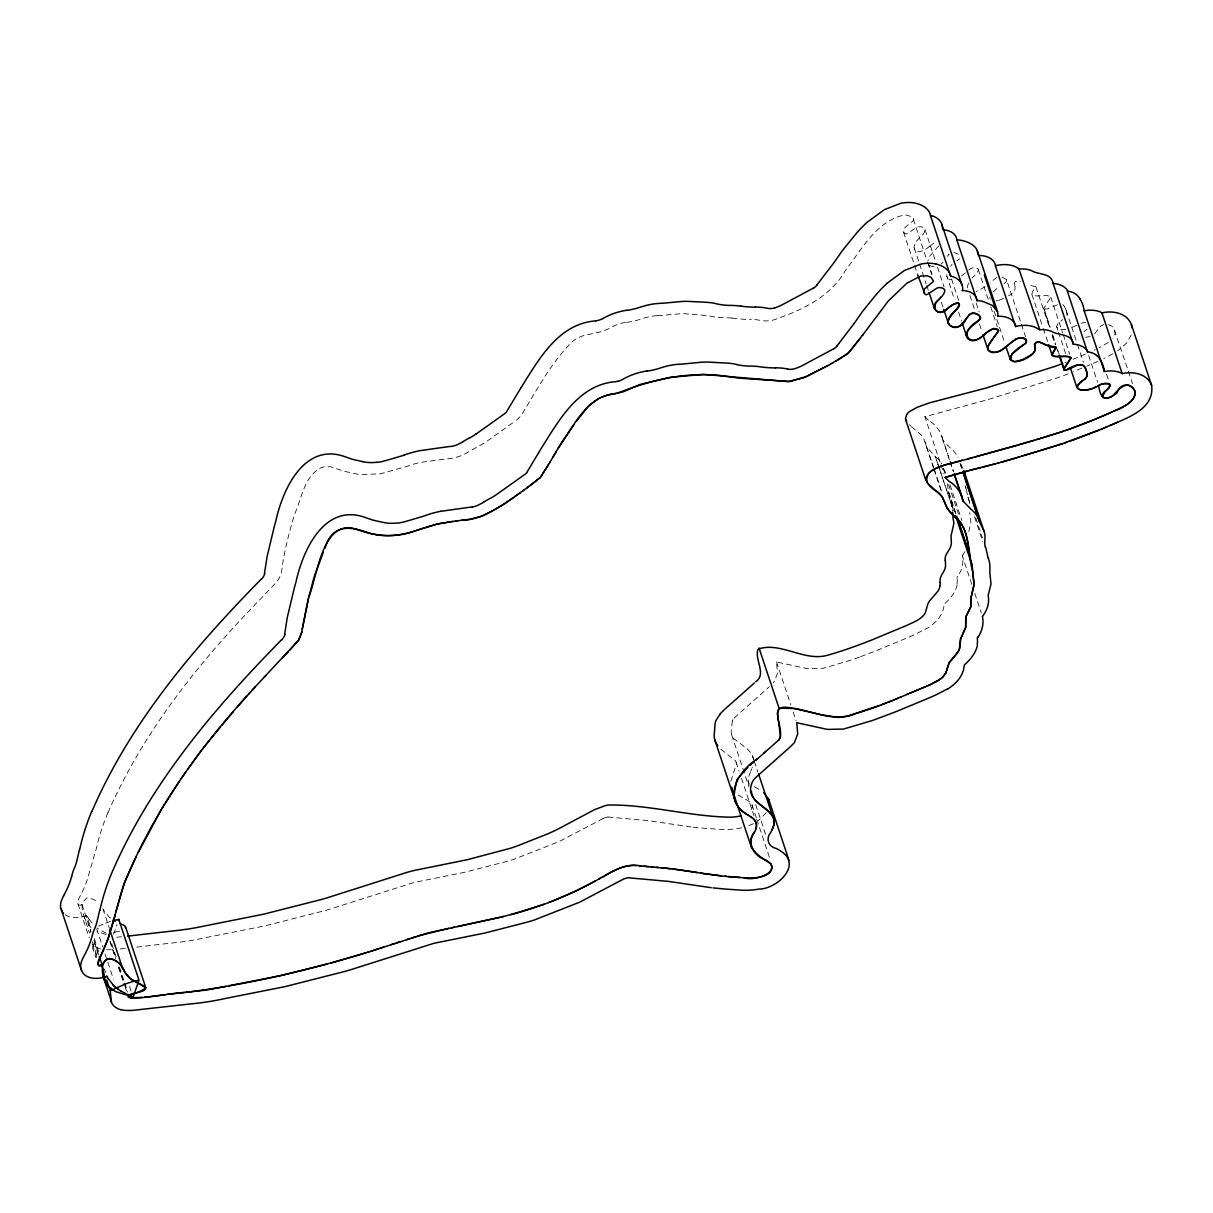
<?xml version="1.0" encoding="UTF-8"?>
<svg xmlns="http://www.w3.org/2000/svg" width="1213" height="1213" viewBox="0 0 1213 1213"><rect width="100%" height="100%" fill="white"/><g stroke="black" fill="none" stroke-linecap="round" stroke-linejoin="round"><path stroke-width="0.75" stroke-dasharray="5 3.75" d="M989.869 297.412L990.202 299.186M947.459 483.729L948.232 490.81L956.208 514.812M946.549 274.714L954.404 299.611M1049.685 326.949L1043.756 308.345L1050.761 297.2C1045.53 292.924 1037.403 298.262 1031.945 294.547L1032.233 292.181L1035.887 286.723L1028.29 285.01M82.029 904.928L82.211 908.537A85.031 56.132 -18.4 0 0 83.015 913.237L89.428 932.949M730.787 781.172L736.397 764.251A15.663 10.326 -18.4 0 0 735.578 760.885L720.704 749.088M956.951 583.969L957.178 582.498A32.69 21.576 -18.4 0 0 957.102 578.358L957.102 578.298M732.318 721.083L731.242 730.56A24.23 15.981 -18.4 0 0 733.592 738.49L747.208 748.8L751.438 753.591A34.358 22.668 -18.4 0 1 753.379 759.565M1131.259 334.97L1126.392 343.249L1117.749 350.769M968.823 531.582L970.885 521.999L969.869 514.085A10.841 7.157 -18.4 0 1 969.733 512.629M113.628 934.268L116.948 924.715M107.942 812.665C143.604 730.969 200.115 660.797 261.963 597.478L274.563 584.226A32.463 21.425 -18.4 0 0 281.659 571.096C283.963 551.854 289.088 533.023 294.486 514.448C301.81 498.664 303.781 476.83 320.748 467.884A11.994 7.915 -18.4 0 1 324.205 466.838L330.724 466.778L343.021 470.932A36.132 23.851 -18.4 0 0 344.553 471.341L353.529 473.282A42.986 28.369 -18.4 0 0 359.73 474.51L380.306 473.874L408.69 465.837A47.125 31.113 -18.4 0 1 422.564 462.123L446.49 458.878A40.772 26.913 -18.4 0 1 447.688 458.757L452.1 458.271A35.874 23.684 -18.4 0 0 463.427 454.708L484.321 443.094L514.16 421.866M750.877 770.922L751.726 768.951M750.544 771.695L747.799 779.049L749.073 783.325M957.633 576.387L957.542 576.493A5.125 3.381 -18.4 0 0 956.951 578.207M766.358 812.619L758.155 820.867M948.505 254.882L948.187 255.321A21.137 13.95 -18.4 0 1 947.762 255.913L947.414 256.352M943.032 262.084L941.455 263.843M734.244 718.187L735.305 717.05A42.288 27.914 -18.4 0 1 736.17 716.201L769.33 686.71M993.068 291.969L998.39 287.163A27.111 17.892 -18.4 0 1 999.057 286.677M952.114 264.404L951.326 265.207A21.728 14.344 -18.4 0 0 950.583 266.011M938.68 245.996L929.765 256.201A14.404 9.507 -18.4 0 0 928.021 260.871M107.912 812.665A353.21 233.123 -18.4 0 0 96.327 848.554L88.352 875.938A152.899 100.906 -18.4 0 1 79.194 897.802L77.981 900.668A11.417 7.536 -18.4 0 0 77.935 903.837L78.754 904.974A2.229 1.471 -18.4 0 0 79.345 905.186L81.028 905.065A2.077 1.38 -18.4 0 0 81.726 904.746L82.969 903.412A10.75 7.096 -18.4 0 0 83.272 902.881A13.267 8.749 -18.4 0 0 83.667 901.972L83.833 901.502A18.119 11.963 -18.4 0 1 84.213 900.577L86.532 898.196A2.851 1.88 -18.4 0 1 87.685 897.847L93.204 899.212L98.89 902.32M1094.717 333.772L1100.449 326.236L1103.83 324.462M959.665 258.809L959.377 259.066A16.724 11.038 -18.4 0 1 957.679 260.234L956.875 260.734M929.704 246.3L933.267 243.479A4.897 3.23 -18.4 0 1 936.861 242.13M968.732 270.029L970.764 268.589A5.125 3.381 -18.4 0 1 974.357 267.679L976.086 267.906A6.929 4.579 -18.4 0 1 977.208 268.346L978.118 269.104A3.624 2.396 -18.4 0 1 978.391 269.832L977.36 272.425A32.038 21.137 -18.4 0 1 973.721 276.458M1086.272 329.83L1084.953 330.74A6.641 4.382 -18.4 0 0 1084.452 331.119A8.415 5.549 -18.4 0 0 1084.073 331.467M1108.348 342.415L1099.039 347.873M985.138 286.829L976.329 291.514M1112.821 353.862L1103.724 358.608M753.425 823.703L747.36 826.22M603.21 818.487L558.92 841.655L514.009 859.274A168.182 110.99 -18.4 0 1 507.883 861.154L464.685 872.268L414.785 882.321A40.726 26.868 -18.4 0 0 413.33 882.685L330.254 909.053A245.314 161.905 -18.4 0 1 323.355 911.008L264.722 925.913L205.194 937.725A194.08 128.093 -18.4 0 1 169.835 943.229L134.294 947.398M1057.357 304.842L1047.653 308.89L1043.741 309.088M1094.065 350.223L1095.309 349.647M1097.977 361.307L1086.787 366.114M1076.689 325.266L1070.473 328.01M90.823 929.598L90.293 932.63M98.602 926.11L105.667 923.108M1085.499 354.044L1073.02 359.23M1081.86 368.176L1073.641 371.587M922.638 250.803L919.348 251.682A4.64 3.063 -18.4 0 1 917.953 251.591L914.693 249.074A10.947 7.217 -18.4 0 1 914.102 246.436L915.83 241.887L920.106 237.02A59.664 39.377 -18.4 0 0 921.061 236.05C925.944 233.457 926.247 225.997 919.211 226.816A4.897 3.23 -18.4 0 0 916.694 227.392L906.596 233.927A4.306 2.835 -18.4 0 1 904.762 233.533C897.408 225.072 928.051 219.811 905.034 214.837C876.802 220.554 861.852 249.12 845.491 270.363C830.177 297.473 800.337 310.937 772.165 320.399A27.232 17.968 -18.4 0 1 764.22 320.869L759.08 320.187A30.461 20.105 -18.4 0 0 751.363 319.413M1090.153 336.319L1090.062 336.365A7.93 5.231 -18.4 0 1 1089.153 336.698L1085.514 337.29M1064.999 362.566L1066.151 362.096M1068.153 373.816L1062.618 375.954A167.303 110.413 -18.4 0 1 1057.114 377.956L988.534 399.411A178.144 117.57 -18.4 0 1 984.804 400.472L924.897 416.711L940.363 463.169M860.533 656.673L875.089 651.154A167.682 110.671 -18.4 0 0 878.637 649.728L908.704 637.234A113.658 75.024 -18.4 0 0 912.237 635.733L927.945 627.864A36.284 23.942 -18.4 0 0 943.835 606.455M859.304 657.143L854.361 658.962A112.278 74.099 -18.4 0 1 851.268 660.024L823.369 668.287L808.116 668.651A63.258 41.742 -18.4 0 1 806.039 668.408L776.547 661.949L777.488 673.185L774.425 681.403A18.316 12.085 -18.4 0 1 773.288 682.858M1080.995 323.34L1082.921 322.779A10.356 6.838 -18.4 0 1 1085.544 322.461M113.522 932.661L115.781 932.024M998.163 300.43L996.116 300.915M119.769 931.159L118.51 931.417A35.511 23.441 -18.4 0 0 115.781 932.024M741.568 827.782L738.641 828.343A54.979 36.284 -18.4 0 1 721.295 829.419L705.344 828.327A176.673 116.6 -18.4 0 1 701.705 827.994L692.82 827.13M608.016 817.031L648.273 820.64L691.046 826.948M125.182 948.384L118.571 949.082M121.588 936.754L117.464 937.149A69.111 45.609 -18.4 0 1 115.129 937.315M934.131 266.405L931.811 266.314A5.686 3.76 -18.4 0 1 930.538 265.89L929.855 265.45M106.35 949.703L109.17 949.734A68.428 45.169 -18.4 0 0 113.431 949.521M732.061 318.094L733.243 318.246A115.902 76.495 -18.4 0 0 751.332 319.519M1002.029 277.064L1006.547 279.581L1020.8 322.461M106.031 934.435L96.828 931.539M953.827 252.486L958.437 254.23M1108.166 324.659L1110.668 325.569A14.04 9.264 -18.4 0 1 1113.534 327.813L1127.817 369.48M106.122 933.176L100.239 929.992A66.048 43.592 -18.4 0 1 97.904 928.491L97.131 927.945M742.447 797.441L737.413 794.591M754.471 786.812L756.184 787.737A94.28 62.227 -18.4 0 1 761.082 790.709M110.535 918.15L110.019 917.756A26.246 17.316 -18.4 0 1 108.67 916.512L104.743 911.494M911.463 426.779L918.135 432.313A39.074 25.791 -18.4 0 1 923.624 438.378L933.525 466.929M91.157 927.824L86.775 922.532L84.076 916.861M947.869 278.277L946.671 276.382M910.811 426.112L909.568 424.762M924.897 416.711L928.658 420.38A33.858 22.35 -18.4 0 0 930.386 421.699M1062.846 304.448L1064.119 306.161M104.288 910.933L103.075 909.25M89.019 919.029L91.976 922.941A46.23 30.522 -18.4 0 0 93.704 924.988M88.822 918.772L88.109 917.862A32.145 21.212 -18.4 0 1 86.548 915.39L90.732 927.884M960.848 463.957L963.046 468.582M943.411 468.506L946.14 473.601M756.336 817.911L752.015 804.916L749.179 801.596A79.922 52.75 -18.4 0 0 742.432 797.472M948.475 491.583L956.147 514.448M949.021 493.009L952.645 511.082M1128.408 371.269L1132.563 383.778M1106.59 374.241L1108.97 381.398M1088.683 355.454L1097.598 382.247M1066.182 310.498L1076.871 342.673M1077.478 344.447L1083.421 362.323M1050.761 297.2L1062.649 332.938M1063.24 334.727L1069.775 354.378M1056.735 326.843L1057.918 330.421M1058.509 332.195L1065.651 353.65M1044.317 309.467L1050.261 327.343M1052.626 334.485L1055.598 343.415M1057.979 350.572L1059.176 354.135M1052.657 335.895L1055.628 344.826M1056.235 346.615L1059.207 355.545M1036.023 287.087L1049.7 328.192M1052.065 335.334L1055.037 344.265M1031.945 294.547L1042.649 326.706M1043.241 328.496L1048.002 342.779M1021.407 324.25L1025.561 336.759M994.144 311.165L998.905 325.448M999.497 327.237L1004.849 343.324M978.345 269.574L988.443 299.945M990.824 307.101L997.359 326.752M976.162 302.992L979.134 311.938M969.915 295.456L975.267 311.544M979.422 324.053L981.802 331.194M951.599 279.066L958.725 300.506M958.573 312.105L961.545 321.051M925.019 229.666L935.132 260.037M937.513 267.194L944.048 286.844M928.279 262.933L931.978 274.017M941.364 302.234L943.259 307.966M913.268 219.189L926.944 260.295M927.536 262.069L931.705 274.578M914.268 248.043L919.029 262.342M919.621 264.131L926.156 283.781M926.747 285.571L928.536 290.923M903.533 232.199L917.801 275.078M960.62 464.806L961.803 468.37M959.999 463.139L961.773 468.506M965.108 485.882L967.489 493.024M975.813 517.875L982.439 537.768M967.944 497.163L970.339 504.244M974.509 516.753L982.803 541.832M941.819 436.255L953.706 471.993M949.476 460.061L942.941 440.41L950.719 448.431A50.764 33.509 -18.4 0 1 958.103 457.604M950.067 461.85L953.039 470.78M950.037 484.897L961.924 520.635M943.259 468.521L945.154 473.98M948.611 484.609L958.831 515.07M940.954 464.958L943.926 473.889M951.341 502.91L954.313 511.856M934.116 468.718L941.849 491.947M926.353 446.429L933.494 467.869M934.086 469.658L941.212 491.098M971.795 584.348L962.288 555.766A48.02 31.69 -18.4 0 1 957.861 576.418M974.767 593.293L981.302 612.944M776.547 661.949L790.8 704.829M793.181 711.986L796.153 720.916M752.591 756.017L753.789 759.596M754.38 761.385L757.943 772.105M747.996 781.43L749.225 785.145M755.714 804.659L765.873 835.181M731.712 735.033L748.952 786.843M756.76 819.215L769.997 859.016M736.109 762.173L739.081 771.104M741.461 778.246L753.94 815.773M129.533 986.412L131.307 991.779M102.908 908.825L109.443 928.476M111.732 943.866L116.493 958.164M119.465 967.095L124.226 981.393M124.818 983.167L127.79 992.113M110.247 941.91L115.599 957.997M118.571 966.928L123.317 981.226M123.923 983L126.288 990.157M109.822 940.924L115.766 958.786M118.738 967.716L122.892 980.225M125.273 987.382L126.455 990.945M96.767 928.991L102.711 946.868M105.076 954.009L113.4 979.027M94.296 938.604L99.041 952.902M104.394 968.99L105.592 972.553M82.044 904.519L90.945 931.736M93.932 940.257L98.662 954.965M94.22 942.456L98.374 954.965M92.4 941.879L97.146 956.178M92.476 944.472L97.237 958.77M77.935 903.837L89.231 937.785M92.203 946.716L95.766 957.436M752.015 804.916L752.272 805.917A9.355 6.171 -18.4 0 1 752.045 808.131L749.573 811.831A10.356 6.838 -18.4 0 1 748.982 812.361M965.866 487.99L965.715 487.505A51.825 34.207 -18.4 0 0 965.457 486.792M1006.547 279.581L1006.623 279.839A3.76 2.487 -18.4 0 1 1006.396 281.234L1005.122 282.705A13.298 8.779 -18.4 0 1 1003.924 283.584M1014.584 285.04L1014.477 284.661A27.202 17.952 -18.4 0 1 1014.265 283.918L1014.659 282.235A1.91 1.258 -18.4 0 1 1015.296 281.734L1017.313 281.249A7.991 5.261 -18.4 0 1 1020.482 281.734M925.201 441.911L926.141 445.611A20.439 13.495 -18.4 0 0 926.414 446.627L935.435 456.846L953.433 510.355L935.435 456.846L936.436 457.528A16.285 10.75 -18.4 0 0 936.83 457.862A33.024 21.804 -18.4 0 1 941.758 463.851M1014.765 285.586L1014.811 285.768A27.52 18.165 -18.4 0 1 1015.114 286.89L1014.826 290.165A8.855 5.838 -18.4 0 1 1013.568 292.181L1010.08 294.926A43.698 28.839 -18.4 0 1 1008.64 295.699M1066.803 312.666L1066.955 314.925A6.96 4.594 -18.4 0 1 1066.864 315.289M1114.732 330.163L1115.05 332.923A14.283 9.431 -18.4 0 1 1112.882 338.397M966.716 491.204L967.383 494.813M86.639 915.542A20.5 13.525 -18.4 0 1 65.229 914.708M930.553 421.578A61.105 40.332 -18.4 0 1 942.713 440.183M968.141 497.648A52.72 34.798 -18.4 0 1 968.823 499.711M969.051 500.544A52.72 34.798 -18.4 0 1 969.566 503.562M964.957 551.597A44.836 29.597 -18.4 0 1 962.409 555.554M957.239 584.772A45.503 30.037 -18.4 0 1 944.866 603.498A6.823 4.503 -18.4 0 0 943.79 606.333M732.227 721.083A5.929 3.912 -18.4 0 1 732.986 719.734M752.363 767.056A34.358 22.668 -18.4 0 1 752.015 768.011M603.164 818.396A13.646 9.007 -18.4 0 1 608.016 816.956M100.709 949.051A23.881 15.754 -18.4 0 1 92.582 943.972M1087.121 329.208A10.25 6.762 -18.4 0 1 1086.575 329.618M1065.802 329.405A13.373 8.825 -18.4 0 1 1061.193 329.527L1057.19 327.813A5.625 3.715 -18.4 0 1 1056.675 326.297L1058.085 323.31L1062.224 319.989A39.802 26.277 -18.4 0 1 1062.785 319.58M1064.392 306.358A52.826 34.859 -18.4 0 1 1066.743 312.696M1003.576 298.337A43.698 28.839 -18.4 0 1 998.208 300.566M996.98 277.565A6.55 4.321 -18.4 0 0 996.131 277.944L992.916 280.37A32.599 21.516 -18.4 0 1 990.066 283.129M967.428 287.89A7.945 5.246 -18.4 0 1 967.368 287.451L967.716 285.434A29.036 19.165 -18.4 0 1 968.762 283.114M972.083 278.05A29.036 19.165 -18.4 0 1 973.584 276.397M965.305 272.895A47.61 31.417 -18.4 0 1 963.774 274.153L962.152 275.427A25.079 16.557 -18.4 0 1 961.484 275.927M951.856 279.687A7.612 5.019 -18.4 0 1 949.218 279.126M948.521 254.882A11.812 7.794 -18.4 0 1 949.173 254.002M929.628 246.269A25.2 16.633 -18.4 0 1 922.714 250.894M732.076 318.079A41.363 27.308 -18.4 0 0 726.329 317.745A72.28 47.701 -18.4 0 1 707.816 315.653L685.512 313.803A30.234 19.954 -18.4 0 0 681.873 313.651L661.237 315.395A139.935 92.355 -18.4 0 1 657.128 315.653M657.112 315.698A30.31 19.999 -18.4 0 0 645.437 317.7A70.976 46.837 -18.4 0 1 625.468 322.552M625.483 322.461A24.866 16.406 -18.4 0 0 616.174 324.978L610.912 327.51A29.582 19.529 -18.4 0 1 596.766 332.696L582.953 335.758A26.822 17.695 -18.4 0 0 572.263 341.626C551.278 362.596 537.177 389.221 521.893 414.376A25.837 17.043 -18.4 0 1 514.1 421.821M105.667 923.123A47.792 31.553 -18.4 0 1 110.883 921.319"/><path stroke-width="1.5" d="M899.879 697.414L930.856 684.42L941.515 678.355L945.655 673.321L948.93 663.041L957.057 653.671L959.71 648.606L960.605 638.811L965.654 627.53L965.76 617.038L971.325 605.56L971.097 597.615L974.054 584.257L972.174 565.47L955.495 515.419M952.63 512.28L953.191 519.619A29.294 19.332 -18.4 0 1 953.843 523.5L951.705 533.174A23.775 15.693 -18.4 0 0 951.083 535.433L951.25 540.771A25.443 16.785 -18.4 0 1 950.067 548.079L947.626 552.249A17.664 11.66 -18.4 0 0 945.23 560.361M972.841 573.021L974.039 585.045L971.204 596.902M184.983 992.401C166.772 993.523 148.683 998.405 130.413 997.874C123.013 992.067 144.756 994.129 145.803 988.155C142.012 983.03 133.294 982.5 128.881 977.269C123.317 972.826 122.968 964.608 116.478 961.363C97.753 950.022 99.421 982.864 111.369 988.58A36.663 24.199 -18.4 0 0 115.842 991.688L128.972 995.676M757.609 758.747C738.626 769.755 721.189 799.594 747.011 814.469M977.845 254.29C977.966 246.375 969.399 242.251 962.804 240.705A23.411 15.451 -18.4 0 0 956.845 239.901A20.939 13.813 -18.4 0 0 956.375 237.763A20.803 13.722 -18.4 0 0 945.109 230.03A21.409 14.131 -18.4 0 0 943.138 229.833M1099.994 384.627C1093.52 391.147 1065.029 393.846 1083.27 380.124C1087.743 378.289 1087.94 373.225 1085.756 369.571C1082.542 358.153 1071.716 370.071 1064.514 370.223L1064.453 368.07L1070.973 357.956C1065.742 353.665 1057.584 359.078 1052.156 355.288L1048.593 344.568M242.645 700.735C193.716 755.259 151.337 816.485 123.756 884.626C115.66 908.764 111.823 934.359 100.179 957.193C98.86 959.528 96.418 963.622 99.148 965.806C106.335 963.562 101.407 985.82 111.369 988.58M99.284 956.344L102.256 965.305M734.396 793.636C733.168 803.4 740.779 810.936 748.542 815.5M753.728 779.853L753.228 780.49A5.929 3.912 -18.4 0 0 752.439 781.839C741.007 806.918 785.842 806.372 771.089 831.678M751.454 791.316C751.878 807.585 782.643 809.92 771.938 829.707M734.456 793.014L734.562 791.771M734.623 791.149L736.898 779.641L747.905 767.344M997.95 316.108L997.571 311.65L977.36 250.894M1080.783 381.989C1083.967 379.699 1089.047 376.803 1086.666 372.118C1084.907 359.852 1073.429 365.613 1065.787 370.177L1063.953 369.844L1064.453 368.07L1070.973 357.956L1069.093 356.652L1054.082 356.364L1052.156 355.288L1052.444 352.922L1056.114 348.298L1055.189 346.903L1046.592 345.371L1039.92 342.248L1036.069 342.248L1034.446 343.87L1035.22 350.39L1032.839 353.893L1023.029 359.427L1014.493 361.823L1010.414 359.943L1006.032 346.888M251.94 690.394L298.625 640.161L301.491 633.535L308.466 598.358M302.158 629.153L307.814 601.284M971.158 597.13L971.128 606.364L965.76 617.038L965.654 627.53L960.605 638.811L959.165 650.092L949.354 662.374L946.004 672.548L942.986 676.99L937.922 680.842L927.93 685.724M939.984 585.636L939.863 586.349A22.122 14.601 -18.4 0 1 938.225 590.792L931.842 598.312A21.758 14.359 -18.4 0 0 927.718 604.332L925.443 612.565A17.179 11.342 -18.4 0 1 921.304 617.599L917.71 620.086A66.336 43.789 -18.4 0 1 909.902 623.967L906.247 625.62A81.741 53.948 -18.4 0 1 902.654 627.121L872.844 639.539A62.94 41.545 -18.4 0 1 870.949 640.312C856.696 645.877 842.307 651.123 827.539 655.247C804.355 661.995 780.338 641.252 758.049 649.137C754.152 659.599 767.071 674.049 755.654 681.858M977.162 644.725L977.39 643.254A32.69 21.576 -18.4 0 0 977.314 639.115L977.314 638.993A5.125 3.381 -18.4 0 1 977.648 637.234M301.81 631.852L298.625 640.161L289.71 650.259M264.419 573.673L267.103 556.615L274.062 527.443A288.451 190.38 -18.4 0 1 275.76 521.302C282.644 489.188 304.599 441.229 346.084 457.104A22.865 15.087 -18.4 0 0 346.63 457.286L350.254 458.559A38.27 25.261 -18.4 0 0 354.302 459.742L362.884 461.622M284.63 634.429L287.299 617.372L294.274 588.199A288.451 190.38 -18.4 0 1 295.972 582.058C302.856 549.944 324.811 501.985 366.281 517.845A22.865 15.087 -18.4 0 0 366.842 518.042L370.465 519.3A38.27 25.261 -18.4 0 0 374.514 520.498L383.096 522.378A34.131 22.531 -18.4 0 0 397.03 523.015L398.061 523.046A28.005 18.483 -18.4 0 0 402.261 522.318L403.914 521.908A75.6 49.9 -18.4 0 0 407.932 520.802L421.29 516.844A25.276 16.679 -18.4 0 0 424.323 515.919A66.548 43.926 -18.4 0 1 441.016 511.234M125.515 927.778L124.787 925.777L119.587 923.26M115.417 914.359L108.912 935.344M115.963 911.827L124.575 882.382L136.387 856.226M308.132 599.813L313.955 577.479L323.28 552.415M308.799 596.887C317.457 576.918 322.279 514.509 359.139 530.293M79.497 849.54L76.616 861.715A68.049 44.911 -18.4 0 1 74.509 867.765A56.556 37.33 -18.4 0 0 72.901 871.859L71.552 876.756M99.709 910.296L96.813 922.471A68.049 44.911 -18.4 0 1 94.72 928.521A56.556 37.33 -18.4 0 0 93.113 932.615L91.748 937.513A133.309 87.988 -18.4 0 1 83.682 956.663A33.843 22.334 -18.4 0 0 80.816 969.157M108.791 935.799C109.792 938.362 88.231 976.874 103.984 962.409M118.419 920.485L118.783 919.424L114.947 920.242A47.792 31.553 -18.4 0 0 113.522 920.561M118.783 919.424L138.995 980.18L133.096 997.131L128.29 994.903M104.045 962.258C109.534 952.827 122.543 964.35 124.499 971.689M324.978 548.261C331.907 523.652 350.678 526.169 368.979 532.977C386.265 538.405 404.566 534.903 421.214 528.944M743.645 877.621C754.486 882.048 784.402 871.252 765.903 860.017C754.562 856.378 746.086 844.248 753.91 833.073C758.095 827.387 757.139 819.26 750.074 816.531M755.532 829.313C759.217 823.036 753.121 817.759 748.027 815.151M770.755 832.452C765.464 838.668 768.405 846.932 776.396 848.494A94.28 62.227 -18.4 0 1 782.036 851.966C801.929 866.112 776.093 889.22 758.853 889.099A54.979 36.284 -18.4 0 1 741.492 890.175L725.556 889.084A176.673 116.6 -18.4 0 1 721.917 888.75L713.032 887.886M754.41 831.936C743.463 847.387 759.778 856.878 771.089 863.883C775.986 876.741 754.911 878.788 746.025 877.772C717.368 877.135 689.454 870.221 661.009 867.75M91.885 811.467C130.443 722.402 193.959 647.666 261.326 579.056M138.373 852.314L161.845 808.555L179.342 781.384M520.847 387.963C538.648 359.761 558.086 323.856 595.492 320.899M541.286 448.325C559.011 420.244 578.465 384.582 615.704 381.64M520.62 388.357L506.428 411.965A6.368 4.2 -18.4 0 1 504.744 413.633L476.224 433.92M540.831 449.113L526.609 472.782M549.292 463.336L561.543 442.502L573.976 424.671M557.859 448.704C573.218 427.567 585.924 395.665 615.992 393.543M556.524 451.039L553.173 456.77M526.821 487.96L540.194 477.634L550.065 462.032M548.503 464.655L540.619 477.149L530.036 485.655M187.803 769.178L201.616 749.983L220.16 727.33M185.589 772.393L181.359 778.503M929.128 292.712L934.48 308.799C941.606 319.58 950.507 302.067 958.801 303.068C961.227 309.224 938.619 321.839 953.1 327.192C964.517 330.027 965.048 311.574 975.04 313.515C992.234 319.716 958.3 327.434 968.08 339.034C979.937 347.358 988.625 321.672 998.617 330.846C994.675 337.426 977.557 353.423 996.54 352.255C1006.745 350.208 1011.763 337.623 1022.241 337.821C1027.426 337.593 1027.987 343.143 1023.666 344.644C1018.693 347.615 1013.613 351.194 1010.626 356.273C1008.837 369.131 1039.116 355.773 1034.962 346.342M968.292 316.229L966.291 318.867M968.611 315.774C971.007 309.224 986.078 316.229 978.482 320.611C956.875 332.453 969.945 350.193 986.275 333.014M576.539 421.154L588.654 405.824L599.04 398.243L607.091 395.302L623.452 391.723L640.009 384.445L670.016 377.334L703.555 374.423L788.374 381.61L803.658 377.774L828.13 365.477M853.937 323.735L838.774 343.567M816.713 285.176L833.725 262.978A223.465 147.486 -18.4 0 0 836.818 258.642L840.382 253.426A166.136 109.655 -18.4 0 1 842.701 250.212L856.666 232.972A139.859 92.309 -18.4 0 1 867.083 222.313L884.322 209.697L900.622 203.329A29.612 19.544 -18.4 0 1 915.603 203.193L919.484 204.345A32.16 21.228 -18.4 0 1 927.172 209.243A26.55 17.528 -18.4 0 1 930.477 215.247L931.417 215.565M836.834 346.054L838.668 343.704M965.957 319.322C960.211 333.15 939.074 326.57 952.569 313.197C967.458 301.309 954.616 300.339 946.58 309.497C939.499 317.366 929.264 307.42 937.467 300.703C941.743 297.14 950.416 288.178 939.423 287.572A4.897 3.23 -18.4 0 0 936.906 288.148L926.808 294.683A4.306 2.835 -18.4 0 1 924.973 294.289L917.801 275.078M859.805 338.836L847.523 353.878L829.798 364.552M837.334 360.397L848.903 352.589L863.247 334.333M862.382 335.455L888.28 301.006L906.899 283.19L920.637 276.064L927.354 275.836L931.008 277.277L933.57 281.325L924.564 288.846L923.745 292.94M241.781 701.811L255.427 686.679M241.342 702.342L237.111 707.331M243.085 700.204L246.724 696.004M221.736 725.45L231.334 714.048M720.34 713.76L716.064 720.219A20.924 13.813 -18.4 0 0 715.276 722.903A120.86 79.77 -18.4 0 0 715.003 724.783L714.139 735.806A41.015 27.065 -18.4 0 0 716.367 743.614L717.853 745.904M232.153 713.077L232.987 712.122M754.456 778.943L755.517 777.791A42.288 27.914 -18.4 0 1 756.381 776.957L790.588 746.526A64.82 42.789 -18.4 0 0 791.604 745.57L793.499 743.614A18.316 12.085 -18.4 0 0 794.636 742.159L797.699 733.941L796.759 722.705L826.25 729.165A63.258 41.742 -18.4 0 0 828.327 729.407L843.581 729.043L871.48 720.78A112.278 74.099 -18.4 0 0 874.573 719.718L895.3 711.91A167.682 110.671 -18.4 0 0 898.848 710.484L928.915 697.991A113.658 75.024 -18.4 0 0 932.433 696.489L934.283 695.686M901.244 696.838C886.248 703.222 870.964 708.999 855.347 713.729C834.089 723.1 812.073 710.318 790.679 707.983C764.508 702.312 787.267 730.378 778.382 740.355M248.468 694.124L250.196 692.259M264.161 677.354L265.92 675.505M282.174 658.219L288.451 651.593M281.537 639.812C214.17 708.407 150.655 783.158 112.096 872.208A363.354 239.81 -18.4 0 0 99.875 910.281M941.273 296.806L935.678 303.22L934.48 308.799M887.325 283.069L904.534 270.438L920.834 264.085A29.612 19.544 -18.4 0 1 935.814 263.934M754.395 682.98L724.934 709.089A63.971 42.228 -18.4 0 0 720.31 713.744M750.089 765.403L751.332 764.296M752.591 763.189L753.834 762.082M756.351 759.869L779.004 739.794L780.55 736.852L777.442 713.199L778.261 709.893L780.747 708.119L794.712 708.589L822.02 714.897L838.501 717.444L847.751 716.004L879.258 705.587M763.887 753.228L766.389 751.014M986.654 332.696L993.674 328.48L997.101 328.95L998.602 330.573L987.928 346.19L988.11 349.844L992.279 352.528L996.54 352.255L1001.726 349.814L1016.342 338.685L1021.437 337.714L1026.243 339.595L1025.971 342.87L1012.021 354.105L1010.202 359.397M1080.51 382.186C1069.73 391.92 1090.623 391.935 1095.657 386.568M513.417 497.588C497.846 508.217 481.152 519.861 461.562 520.301M520.422 492.599L504.532 503.835L493.069 510.4M522.56 491.053L528.959 486.428M523.622 490.279L514.661 496.678M1100.616 384.339L1108.075 383.399L1109.652 384.096L1110.153 386.068L1104.998 391.617L1109.364 387.766L1109.652 384.096L1104.452 383.308L1097.507 385.734M462.972 441.668L466.899 439.273A31.993 21.121 -18.4 0 1 469.279 438.06M483.183 502.425L487.11 500.029A31.993 21.121 -18.4 0 1 489.491 498.801A41.97 27.702 -18.4 0 0 496.39 494.646L524.926 474.359A6.368 4.2 -18.4 0 0 526.685 472.797M462.744 441.82L462.517 441.972A13.525 8.931 -18.4 0 1 461.577 442.548L457.119 444.762A17.801 11.751 -18.4 0 1 452.009 446.354A33.615 22.183 -18.4 0 0 448.765 446.611L420.805 450.523A66.548 43.926 -18.4 0 0 404.081 455.102M483.517 502.197L482.729 502.728A13.525 8.931 -18.4 0 1 481.788 503.304L477.316 505.518A17.801 11.751 -18.4 0 1 472.221 507.11M492.311 510.885L481.47 516.374L469.097 519.422M948.157 688.62L934.889 695.413M813.605 287.966L781.536 305.145A70.309 46.412 -18.4 0 1 780.171 305.767L779.277 306.161A32.63 21.531 -18.4 0 1 775.304 307.693L774.849 307.829M833.68 348.798L801.748 365.901A70.309 46.412 -18.4 0 1 800.383 366.523L799.488 366.902A32.63 21.531 -18.4 0 1 795.516 368.449L794.94 368.616A11.554 7.627 -18.4 0 1 787.631 369.131M598.752 879.061L600.314 878.197M510.643 914.617C543.197 906.445 574.401 893.193 603.452 876.453M832.315 363.172L833.149 362.717M835.666 361.322L836.5 360.868M601.891 877.317C612.474 871.616 623.755 864.081 636.385 865.597M830.647 364.097L806.675 376.515L789.693 381.504L739.369 378.168L718.46 375.242M595.613 880.79L576.994 890.494L555.948 899.576M605.029 875.589C615.886 869.13 628.334 863.171 641.313 866.006M1114.277 410.98C1123.541 408.296 1144.647 395.423 1130.107 385.977C1125.103 383.323 1119.341 386.325 1117.689 391.511C1117.795 393.952 1106.772 398.759 1112.366 396.181C1118.022 389.737 1128.257 378.138 1134.943 390.92C1136.338 404.081 1119.114 407.75 1110.047 412.92C1093.095 420.214 1076.037 427.385 1058.388 432.844M1103.709 428.234C1122.055 419.319 1155.064 411.328 1151.607 385.309L1131.395 324.553C1127.195 313.136 1112.685 310.194 1101.965 312.924L1122.177 373.68C1132.897 370.951 1147.407 373.892 1151.607 385.309M1118.174 422.048L1109.804 425.687M1111.775 412.132L1101.328 416.62M111.035 999.3L110.262 990.703L125.864 983.864A47.792 31.553 -18.4 0 1 135.143 980.953L138.403 980.301M926.459 686.376L920.697 688.741M906.702 694.518L908.067 693.942M898.515 697.991L894.421 699.719M909.432 693.366L913.525 691.637M1094.384 419.501L1067.956 429.629M1099.615 429.963L1097.977 430.645M1104.527 427.886L1061.906 443.897M1102.071 428.917L1102.89 428.583M1095.521 419.031L1100.449 416.984M1105.361 427.552L1106.999 426.855M1097.143 430.979L1070.169 441.138M914.905 691.061L919.242 689.318M893.056 700.295L887.81 702.342M950.598 482.456A33.858 22.35 -18.4 0 1 948.869 481.136L945.109 477.452L968.11 470.765M552.992 900.743L554.462 900.167M945.109 477.452L970.203 470.25M548.564 902.472L551.521 901.32M544.137 904.201L513.099 913.98M881.305 704.798L886.369 702.873M1060.147 432.253L1063.331 431.191M1059.267 432.556L1036.63 439.576M1065.636 430.418L1066.803 430.024M1062.482 443.715L1040.481 450.554M1061.33 444.094L1037.16 451.509M1064.787 442.927L1067.485 442.032M1057.509 433.147L1039.207 438.833M383.672 947.095L380.003 948.293M390.995 944.684L394.665 943.487M367.569 952.311L427.673 932.994L454.435 927.232M378.168 948.884L370.829 951.265M396.499 942.895L400.169 941.697M406.673 939.605L409.933 938.559M369.207 951.78C303.432 971.947 235.838 987.473 167.349 994.387M365.947 952.827L330.815 963.092M411.556 938.028L416.438 936.481M1016.812 445.535L967.549 458.908M418.076 935.966L448.916 928.309M1018.404 445.035L1037.919 439.197M1015.569 458.089L1022.756 455.83M1021.801 456.133L1038.813 451.024M1017.04 457.635L1018.95 457.028M1016.085 457.923L997.617 463.214M1023.696 455.542L1036.327 451.752M1015.038 458.256L1000.983 462.335M416.271 530.384L436.665 524.152L450.008 521.848M414.846 530.824C397.045 537.829 377.395 536.51 359.594 530.46M1034.052 440.319L975.252 456.967M421.912 528.747L437.529 523.94L452.889 521.454M998.966 462.866L992.128 464.655M995.342 463.821L982.5 467.157M990.521 465.079L969.157 470.508M501.697 916.937L511.871 914.299M457.18 926.687L503.486 916.482M327.328 963.986L280.521 975.677L228.741 985.744M980.892 467.566L971.234 469.992M499.908 917.407L451.676 927.763M972.69 457.619C960.893 461.956 905.929 468.445 934.374 490.082C945.791 494.631 943.729 508.414 953.024 514.812M962.394 460.212C951.068 464.806 924.579 465.64 926.777 482.092M226.134 986.321L206.801 990.02L186.423 992.279M740.476 816.046L741.37 815.864M617.993 381.231L617.675 381.291A23.047 15.208 -18.4 0 1 617.19 381.398L615.87 381.625M616.977 393.376C646.863 381.61 679.007 373.028 711.591 374.878M441.016 511.28L468.976 507.352A33.615 22.183 -18.4 0 1 472.221 507.079M595.659 320.869L596.978 320.641A23.047 15.208 -18.4 0 0 597.463 320.55L597.782 320.475A12.676 8.37 -18.4 0 0 602.74 318.503M165.453 994.69L144.559 997.222M451.448 521.651L463.002 520.104M455.785 521.059L457.225 520.862M464.443 519.907L468.703 519.452M127.608 936.133L174.839 930.735A180.221 118.95 -18.4 0 0 178.811 930.295L188.834 928.931A157.948 104.257 -18.4 0 0 195.505 927.778A130.246 85.971 -18.4 0 0 198.113 927.263L263.949 914.117L321.051 899.591A231.274 152.641 -18.4 0 0 326.161 898.151L406.021 872.678A83.849 55.343 -18.4 0 1 417.697 869.751L467.126 859.744L509.945 848.403A106.274 70.142 -18.4 0 0 516.981 846.037L547.427 833.998A178.417 117.752 -18.4 0 0 556.782 829.737L594.476 809.678L605.12 805.659A48.459 31.993 -18.4 0 1 608.395 805.007C648.273 804.537 687.18 815.894 726.996 817.107A38.164 25.185 -18.4 0 0 740.476 816.015M142.376 997.45C111.839 998.466 138.297 994.478 145.803 987.807L130.231 978.512L124.954 972.235M376.803 462.411L377.85 462.289A28.005 18.483 -18.4 0 0 382.05 461.562L383.717 461.152A75.6 49.9 -18.4 0 0 387.735 460.045L401.078 456.088A25.276 16.679 -18.4 0 0 404.111 455.178M1019.466 269.013L1022.21 268.922A25.064 16.542 -18.4 0 1 1031.05 270.408C1038.131 275.154 1051.459 272.44 1053.066 283.342L1073.278 344.083C1071.655 333.196 1058.358 335.88 1051.231 331.194A25.064 16.542 -18.4 0 0 1042.437 329.618L1039.799 329.754L1018.708 268.467M1039.677 329.769L1039.01 329.284M129.382 1010.49L125.182 1010.368A20.363 13.434 -18.4 0 1 123.347 1010.111L121.103 1009.58M712.243 374.893L717.702 375.196M740.066 877.408L728.24 876.529M638.857 865.794L670.789 868.72M643.785 866.203L648.712 866.628M651.184 866.855L653.64 867.068M656.097 867.295L658.553 867.522M724.798 876.18L726.526 876.347M721.356 875.847L700.993 873.269M711.258 887.704L668.484 881.396L628.228 877.772A13.646 9.007 -18.4 0 0 623.361 879.152L579.617 902.199L534.22 920.03A168.182 110.99 -18.4 0 1 528.095 921.91L484.897 933.024L434.997 943.077A40.726 26.868 -18.4 0 0 433.541 943.426L350.466 969.809A245.314 161.905 -18.4 0 1 343.552 971.765L284.934 986.654L225.406 998.466A194.08 128.093 -18.4 0 1 190.047 1003.985L133.642 1010.277A68.428 45.169 -18.4 0 1 129.382 1010.49M673.23 868.978L697.566 872.647M740.991 306.192L739.02 305.934A58.558 38.649 -18.4 0 0 730.787 305.418A55.04 36.329 -18.4 0 1 716.777 303.872A48.778 32.19 -18.4 0 0 707.331 302.355L702.964 302.143A55.692 36.754 -18.4 0 1 701.796 302.067L691.774 301.582A53.038 35.01 -18.4 0 0 680.508 301.567L664.936 303.053A127.683 84.273 -18.4 0 1 660.251 303.341A47.853 31.583 -18.4 0 0 641.707 306.722A53.736 35.465 -18.4 0 1 626.742 310.407M935.799 263.949L939.696 265.101A32.16 21.228 -18.4 0 1 947.383 269.983M930.356 215.277L950.567 276.033L951.629 276.321A24.654 16.269 -18.4 0 1 962.5 290.498M983.015 301.461L992.492 305.464L997.571 311.65M127.699 994.615L120.451 990.748M115.478 921.152L114.917 920.849A73.083 48.232 -18.4 0 1 113.158 919.863M108.306 978.618L112.187 983.698A52.523 34.661 -18.4 0 0 112.945 984.638A45.306 29.9 -18.4 0 0 116.387 987.958L118.116 989.247A66.048 43.592 -18.4 0 0 120.451 990.748M763.674 792.635L768.602 799.094L788.935 860.214M1096.658 355.47L1097.037 355.803A31.947 21.091 -18.4 0 1 1099.327 358.366L1100.267 359.761M956.117 517.784C969.232 528.246 966.897 549.353 971.992 564.909M956.269 517.921C971.022 532.173 967.762 554.114 972.841 572.43M951.962 513.706L954.07 515.919M953.554 515.373L955.647 517.587L954.601 516.48M951.447 513.144L946.883 507.959L942.167 496.693L927.96 483.456M906.566 421.336L905.489 418.561L906.718 414.619A13.055 8.612 -18.4 0 1 909.371 411.632L917.089 407.356L929.037 402.989L985.502 388.19L1054.658 366.508A154.824 102.18 -18.4 0 0 1062.694 363.491M1079.995 298.914L1079.115 297.61A31.947 21.091 -18.4 0 0 1076.826 295.047L1076.447 294.714A20.955 13.828 -18.4 0 0 1067.304 291.09L1087.47 351.937M1080.055 299.005L1080.055 299.005A63.076 41.636 -18.4 0 1 1083.709 308.163L1083.937 309.042A25.124 16.588 -18.4 0 1 1084.104 310.573L1104.315 371.33A25.124 16.588 -18.4 0 0 1104.133 369.798L1103.966 368.904M1102.359 396.545C1109.44 385.385 1098.038 396.621 1104.437 397.909C1106.347 398.243 1108.303 397.864 1110.092 397.182C1102.405 401.018 1099.448 393.3 1098.796 385.825M980.377 523.576L980.013 522.955A15.087 9.962 -18.4 0 1 979.604 522.106L962.97 472.069M980.711 524.152L983.91 530.991A38.816 25.609 -18.4 0 1 985.017 537.95L984.744 541.68A35.435 23.381 -18.4 0 0 985.335 547.108M1070.397 367.933L1076.947 387.599M1059.768 355.925L1064.514 370.223M1059.207 355.545L1063.953 369.844M995.418 265.92L1015.63 326.676M984.289 275.017L995.585 308.966M956.83 239.931L977.041 300.688A23.411 15.451 -18.4 0 1 983 301.476M982.985 334.773L987.746 349.071M941.667 223.996L961.879 284.752M962.136 322.84L966.882 337.123M943.744 309.391L948.611 324.053M963.865 470.72L984.077 531.461M963.001 471.948L979.043 520.195M954.297 473.783L962.243 497.648M954.237 474.359L963.152 501.166L970.931 509.187A50.764 33.509 -18.4 0 1 979.664 522.09M957.345 518.027L969.232 553.765M956.799 516.586L968.687 552.324M905.777 420.016L925.989 480.773M759.05 648.03L779.262 708.786M758.534 773.894L772.802 816.774M751.62 847.993L731.409 787.237A28.369 18.726 -18.4 0 0 731.985 788.602M714.821 739.885L735.457 801.914M125.5 926.702L145.712 987.458M109.807 929.795L122.877 969.111M106.699 979.968L110.262 990.703M103.181 976.647L111.626 1002.044M61.363 909.811L81.574 970.552M768.724 799.458L769.345 802.43M1034.795 345.781C1036.251 335.971 1049.882 349.48 1055.75 347.161L1052.156 355.288M1131.395 324.553L1132.078 327.889M81.407 969.96L81.18 969.066M60.968 908.31L61.196 909.219A20.5 13.525 -18.4 0 0 62.47 911.933M945.352 560.33L945.579 565.955A27.49 18.15 -18.4 0 1 942.577 573.446A22.35 14.753 -18.4 0 0 940.105 582.619M988.352 558.405A52.72 34.798 -18.4 0 1 989.884 566.183L989.929 573.249A10.841 7.157 -18.4 0 0 990.051 574.841L991.006 584.029L988.14 595.416A44.836 29.597 -18.4 0 1 982.621 616.31M118.131 989.232A47.762 31.523 -18.4 0 1 112.915 984.653M108.321 978.618A32.145 21.212 -18.4 0 1 106.759 976.131M106.85 976.298A20.5 13.525 -18.4 0 1 81.438 969.96M284.934 634.414A16.391 10.811 -18.4 0 1 281.719 639.873M618.008 381.322A12.676 8.37 -18.4 0 0 622.951 379.26A45.124 29.779 -18.4 0 1 646.954 370.996M646.954 371.163A53.736 35.465 -18.4 0 0 661.919 367.494A47.853 31.583 -18.4 0 1 680.448 364.158A127.683 84.273 -18.4 0 0 685.148 363.794L700.72 362.293A53.038 35.01 -18.4 0 1 712.001 362.293L721.993 362.823A55.692 36.754 -18.4 0 0 723.175 362.899L727.527 363.112A48.778 32.19 -18.4 0 1 737.034 364.567M736.988 364.613A55.04 36.329 -18.4 0 0 751.014 366.114A58.558 38.649 -18.4 0 1 759.232 366.675L761.203 366.948A94.948 62.667 -18.4 0 0 775.471 367.933M775.501 367.827A47.929 31.629 -18.4 0 1 787.692 369.04M836.97 346.099A11.22 7.399 -18.4 0 1 833.907 348.798M853.937 323.735A223.465 147.486 -18.4 0 0 857.015 319.398L860.593 314.182A166.136 109.655 -18.4 0 1 862.898 310.968L876.878 293.728A139.859 92.309 -18.4 0 1 887.294 283.069M947.353 270.014A26.55 17.528 -18.4 0 1 950.689 276.003M962.121 290.544A21.409 14.131 -18.4 0 1 965.321 290.786A20.803 13.722 -18.4 0 1 976.617 298.504A20.939 13.813 -18.4 0 1 977.041 300.688M997.905 316.305A22.729 14.996 -18.4 0 1 1015.766 326.449M1015.615 326.509A26.307 17.361 -18.4 0 1 1038.737 329.345M1073.232 344.174A24.184 15.966 -18.4 0 1 1087.727 351.421M1087.515 351.846A20.955 13.828 -18.4 0 1 1096.673 355.454M1100.373 359.836A63.076 41.636 -18.4 0 1 1103.921 368.919M1104.315 371.557A25.139 16.603 -18.4 0 1 1122.328 373.559M950.765 482.319A61.105 40.332 -18.4 0 1 962.925 500.924M985.487 547.078A51.825 34.207 -18.4 0 1 985.926 548.261L987.64 555.842A35.253 23.259 -18.4 0 0 988.307 558.42M982.378 616.553A48.02 31.69 -18.4 0 1 978.072 637.174M977.451 645.528A45.503 30.037 -18.4 0 1 965.078 664.254A6.823 4.503 -18.4 0 0 963.986 667.089A36.284 23.942 -18.4 0 1 948.248 688.696M120.921 1009.807A23.881 15.754 -18.4 0 1 110.61 999.406M63.592 913.313A20.5 13.525 -18.4 0 1 63.076 912.737M60.62 908.401A33.843 22.334 -18.4 0 1 63.637 895.937M71.612 876.756A133.309 87.988 -18.4 0 1 63.47 895.907M79.664 849.54A363.354 239.81 -18.4 0 1 91.703 811.452M264.722 573.658A16.391 10.811 -18.4 0 1 261.508 579.117M376.818 462.259A34.131 22.531 -18.4 0 1 362.823 461.683M476.178 433.905A41.97 27.702 -18.4 0 1 469.325 438.12M602.816 318.579A45.124 29.779 -18.4 0 1 626.742 310.255M755.259 307.177A94.948 62.667 -18.4 0 1 741.022 306.146M755.29 307.086A47.929 31.629 -18.4 0 1 767.48 308.299A11.554 7.627 -18.4 0 0 774.743 307.92M816.758 285.343A11.22 7.399 -18.4 0 1 813.696 288.042M931.357 215.641A24.654 16.269 -18.4 0 1 942.41 228.696M978.421 255.518A22.729 14.996 -18.4 0 1 995.555 265.692M995.403 265.753A26.307 17.361 -18.4 0 1 1018.526 268.589M1053.036 283.417A24.184 15.966 -18.4 0 1 1067.516 290.665M1084.104 310.816A25.139 16.603 -18.4 0 1 1102.117 312.802M964.032 471.341A38.816 25.609 -18.4 0 1 964.729 474.799M940.196 582.589A24.199 15.981 -18.4 0 1 939.954 585.636"/></g></svg>
